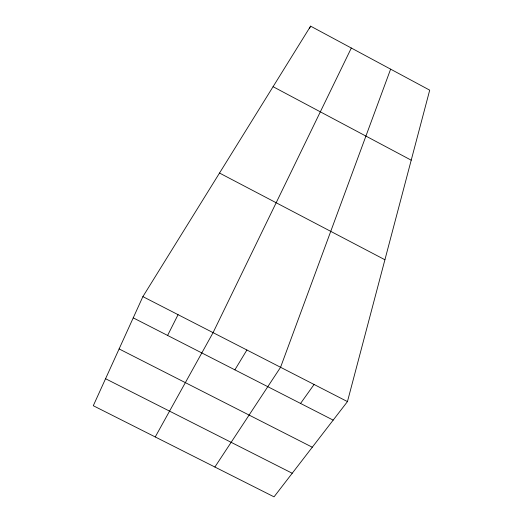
<?xml version="1.0" encoding="UTF-8"?>
<svg xmlns="http://www.w3.org/2000/svg" width="523" height="523" viewBox="0 0 523 523"><rect width="100%" height="100%" fill="white"/><g stroke="black" fill="none" stroke-linecap="round" stroke-linejoin="round"><path stroke-width="0.78" d="M347.449 401.599L429.71 90.159L310.616 26.15L142.89 296.619L93.29 405.717L274.039 496.85L347.449 401.599L142.89 296.619M390.622 69.154L280.57 367.277L214.881 467.019M351.325 48.031L213.077 332.641L155.239 436.953M309.564 28.281L310.616 26.15M167.608 335.439L178.068 314.669M234.879 369.846L246.902 349.998M300.555 403.436L314.081 384.477M105.561 378.724L292.226 473.256M119.107 348.926L312.283 447.224M133.234 317.86L333.171 420.119M219.523 173.048L384.915 259.754M273.071 86.687L411.215 160.182"/></g></svg>
